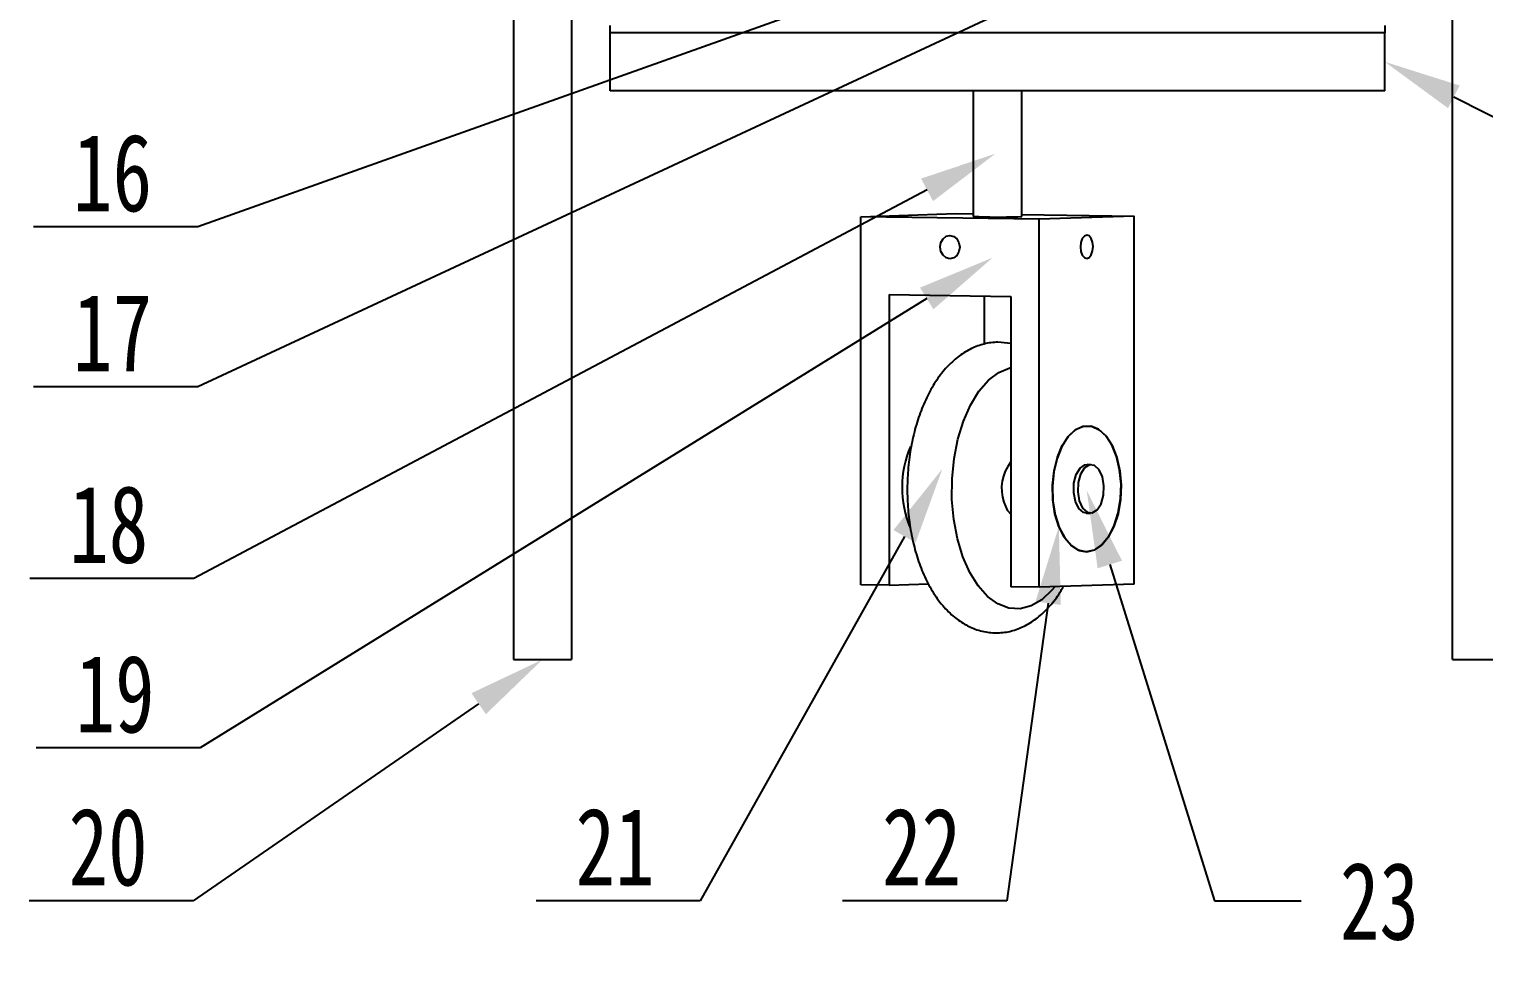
# Model space of a CAD drawing. Header units: millimetres. Extents: x 0 to 420, y 0 to 297.
# Drawn here: x 263.2 to 338.4, y 163.7 to 211.9 of the extents above; entities that cross this region are included whole.
import ezdxf
from ezdxf import colors
from ezdxf.entities.mleader import LeaderData, LeaderLine
from ezdxf.math import Vec2, Vec3

# ---------------------------------------------------------------- set-up
doc = ezdxf.new("R2010")
doc.units = ezdxf.units.MM
doc.styles.get("Standard").update_dxf_attribs({"font": 'hyswlongfangsong.ttf'})

msp = doc.modelspace()

# ---------------------------------------------------------------- linework, layer by layer
at = {"color": 7, "linetype": 'Continuous', "lineweight": 25}
for p, q in [((288.252, 265.509), (288.252, 179.379)), ((291.252, 265.509), (291.252, 179.379)), ((336.752, 197.109), (336.752, 265.509)), ((293.252, 211.739), (293.252, 212.114)), ((333.252, 212.113), (333.252, 211.739)), ((293.252, 208.739), (293.252, 211.739)), ((333.252, 211.739), (293.252, 211.739)), ((333.252, 208.739), (333.252, 211.739)), ((333.252, 208.739), (293.252, 208.739)), ((312.002, 208.739), (312.002, 202.258)), ((314.502, 202.258), (314.502, 208.739)), ((306.188, 202.241), (311.095, 202.405)), ((306.188, 183.246), (306.188, 202.241)), ((315.41, 202.11), (306.188, 202.241)), ((311.095, 202.405), (312.002, 202.393)), ((314.502, 202.357), (320.316, 202.275)), ((320.316, 202.275), (315.41, 202.11)), ((315.41, 183.115), (315.41, 202.11)), ((320.316, 183.279), (320.316, 202.275)), ((307.655, 198.221), (307.655, 183.225)), ((307.655, 198.221), (313.943, 198.132)), ((312.562, 198.152), (312.562, 195.668)), ((313.943, 198.132), (313.943, 183.136)), ((336.752, 179.379), (336.752, 197.109)), ((318.09, 189.443), (317.881, 189.446)), ((317.845, 186.946), (318.055, 186.943)), ((307.655, 183.225), (306.188, 183.246)), ((307.655, 183.225), (309.687, 183.293)), ((315.41, 183.115), (313.943, 183.136)), ((320.316, 183.279), (315.41, 183.115)), ((288.252, 179.379), (291.252, 179.379)), ((336.752, 179.379), (339.752, 179.379))]:
    msp.add_line(p, q, dxfattribs=at)
at = {"color": 7, "linetype": 'Continuous', "lineweight": 25, "flags": 128}
for points in [[(314.3, 202.243), (314.481, 202.253), (314.502, 202.258)], [(310.799, 200.076), (310.607, 200.125), (310.443, 200.257), (310.334, 200.453), (310.296, 200.683), (310.334, 200.912), (310.443, 201.105), (310.607, 201.233), (310.799, 201.276), (310.991, 201.227), (311.155, 201.095), (311.264, 200.899), (311.302, 200.669), (311.264, 200.44), (311.155, 200.247), (310.991, 200.119), (310.799, 200.076)], [(317.863, 200.093), (317.988, 200.143), (318.094, 200.276), (318.165, 200.473), (318.19, 200.704), (318.165, 200.933), (318.094, 201.125), (317.988, 201.251), (317.863, 201.293), (317.738, 201.243), (317.632, 201.109), (317.561, 200.912), (317.536, 200.682), (317.561, 200.453), (317.632, 200.261), (317.738, 200.134), (317.863, 200.093)], [(316.215, 183.142), (316.064, 182.96), (315.546, 182.473), (314.993, 182.151), (314.419, 182.006), (313.842, 182.039), (313.278, 182.252), (312.743, 182.636), (312.253, 183.183), (311.822, 183.874), (311.463, 184.692), (311.185, 185.612), (310.996, 186.607), (310.903, 187.65), (310.907, 188.71), (311.009, 189.757), (311.206, 190.76), (311.492, 191.691), (311.858, 192.522), (312.295, 193.231), (312.79, 193.797), (313.327, 194.202), (313.893, 194.437), (313.943, 194.448)], [(317.863, 184.947), (318.272, 185.048), (318.658, 185.319), (319.002, 185.745), (319.284, 186.303), (319.49, 186.963), (319.608, 187.69), (319.632, 188.444), (319.56, 189.185), (319.398, 189.872), (319.152, 190.469), (318.837, 190.943), (318.469, 191.269), (318.069, 191.43), (317.657, 191.416), (317.257, 191.229), (316.889, 190.878), (316.574, 190.382), (316.329, 189.769), (316.166, 189.071), (316.094, 188.325), (316.118, 187.573), (316.236, 186.854), (316.442, 186.208), (316.724, 185.669), (317.068, 185.266), (317.454, 185.021), (317.863, 184.947)], [(317.422, 185.034), (317.038, 185.292), (316.699, 185.707), (316.422, 186.256), (316.223, 186.91), (316.113, 187.633), (316.096, 188.386), (316.175, 189.129), (316.345, 189.822), (316.597, 190.427), (316.917, 190.912), (317.288, 191.25), (317.69, 191.424), (318.102, 191.423), (318.5, 191.249), (318.864, 190.91), (319.174, 190.425), (319.414, 189.82), (319.57, 189.127), (319.634, 188.384), (319.602, 187.63), (319.477, 186.908), (319.264, 186.254), (318.976, 185.706), (318.629, 185.291), (318.239, 185.033), (317.83, 184.946), (317.422, 185.034)], [(317.845, 186.946), (317.694, 186.98), (317.454, 187.183), (317.276, 187.54), (317.188, 187.997), (317.203, 188.485), (317.318, 188.928), (317.516, 189.26), (317.767, 189.43), (317.881, 189.446)], [(318.4, 187.108), (318.604, 187.428), (318.727, 187.865), (318.75, 188.352), (318.67, 188.814), (318.499, 189.182), (318.263, 189.399), (317.998, 189.433), (317.745, 189.278), (317.541, 188.957), (317.418, 188.521), (317.395, 188.034), (317.475, 187.572), (317.646, 187.204), (317.882, 186.987), (318.147, 186.953), (318.4, 187.108)], [(313.583, 187.501), (313.761, 187.101), (313.943, 186.886)]]:
    msp.add_lwpolyline(points, dxfattribs=at)
at = {"color": 7, "linetype": 'Continuous', "lineweight": 25}
for centre, radius, start, end in [((313.329, 229.758), 27.532, 267.23781, 272.02134), ((313.649, 188.259), 5.324, 156.44541, 202.90541), ((315.653, 188.216), 2.19, 141.35994, 199.05051)]:
    msp.add_arc(centre, radius, start, end, dxfattribs=at)
msp.add_open_spline([(313.943, 195.692), (313.718, 195.726), (313.261, 195.794), (312.567, 195.694), (311.9, 195.456), (311.274, 195.076), (310.692, 194.561), (310.16, 193.911), (309.689, 193.132), (309.292, 192.244), (308.978, 191.271), (308.754, 190.238), (308.62, 189.167), (308.58, 188.08), (308.632, 186.996), (308.776, 185.937), (309.013, 184.921), (309.34, 183.968), (309.759, 183.096), (310.268, 182.325), (310.843, 181.704), (311.459, 181.242), (312.114, 180.924), (312.815, 180.756), (313.537, 180.754), (314.228, 180.911), (314.878, 181.213), (315.486, 181.649), (316.043, 182.228), (316.435, 182.738), (316.615, 183.084), (316.652, 183.156)], degree=3, knots=[0, 0, 0, 0, 0.0316, 0.064156, 0.096479, 0.129428, 0.163717, 0.199569, 0.236611, 0.274181, 0.311694, 0.34902, 0.386182, 0.423258, 0.460342, 0.497514, 0.53487, 0.572523, 0.610566, 0.649018, 0.687553, 0.721035, 0.753102, 0.787546, 0.82058, 0.852978, 0.885458, 0.918917, 0.953884, 0.99032, 1, 1, 1, 1], dxfattribs=at)

# ---------------------------------------------------------------- leaders
ml = msp.add_multileader_mtext('Standard')
ml.set_content('3', color=256, style='STANDARD')
ml.set_leader_properties()
ml.build(insert=Vec2(0, 0))
ml.multileader.update_dxf_attribs({"text_right_attachment_type": 6, "dogleg_length": 0.36})
ctx = ml.context
ctx.base_point, ctx.plane_origin = Vec3(362.232, 205.836), Vec3(330.67, 218.448)
ctx.right_attachment = 6
notes = []
notes.append((ctx, [(0, (1, 1, 0), (361.872, 205.836), (1, 0), 0.36, [(0, [(330.67, 218.448)], 0, [])])]))
ctx.mtext.insert, ctx.mtext.flow_direction = Vec3(364.232, 207.836), 5
ml = msp.add_multileader_mtext('Standard')
ml.set_content('16', color=256, style='STANDARD')
ml.set_leader_properties()
ml.build(insert=Vec2(0, 0))
ml.multileader.update_dxf_attribs({"text_right_attachment_type": 6, "dogleg_length": 0.36})
ctx = ml.context
ctx.base_point, ctx.plane_origin = Vec3(264.468, 204.521), Vec3(314.352, 216.817)
ctx.right_attachment, ctx.text_align_type = 6, 2
notes.append((ctx, [(0, (1, 1, 0), (271.956, 201.721), (-1, 0), 0.36, [(0, [(314.352, 216.817)], 0, [])])]))
ctx.mtext.insert, ctx.mtext.alignment, ctx.mtext.flow_direction = Vec3(269.596, 206.521), 3, 5
ml = msp.add_multileader_mtext('Standard')
ml.set_content('17', color=256, style='STANDARD')
ml.set_leader_properties()
ml.build(insert=Vec2(0, 0))
ml.multileader.update_dxf_attribs({"text_right_attachment_type": 6, "dogleg_length": 0.36})
ctx = ml.context
ctx.base_point, ctx.plane_origin = Vec3(264.34, 196.269), Vec3(320.013, 215.839)
ctx.right_attachment, ctx.text_align_type = 6, 2
notes.append((ctx, [(0, (1, 1, 0), (271.956, 193.469), (-1, 0), 0.36, [(0, [(320.013, 215.839)], 0, [])])]))
ctx.mtext.insert, ctx.mtext.alignment, ctx.mtext.flow_direction = Vec3(269.596, 198.269), 3, 5
ml = msp.add_multileader_mtext('Standard')
ml.set_content('2', color=256, style='STANDARD')
ml.set_leader_properties()
ml.build(insert=Vec2(0, 0))
ml.multileader.update_dxf_attribs({"text_right_attachment_type": 6, "dogleg_length": 0.36})
ctx = ml.context
ctx.base_point, ctx.plane_origin = Vec3(362.151, 195.757), Vec3(333.252, 210.239)
ctx.right_attachment = 6
notes.append((ctx, [(0, (1, 1, 0), (361.791, 195.757), (1, 0), 0.36, [(0, [(333.252, 210.239)], 0, [])])]))
ctx.mtext.insert, ctx.mtext.flow_direction = Vec3(364.151, 197.757), 5
ml = msp.add_multileader_mtext('Standard')
ml.set_content('18', color=256, style='STANDARD')
ml.set_leader_properties()
ml.build(insert=Vec2(0, 0))
ml.multileader.update_dxf_attribs({"text_right_attachment_type": 6, "dogleg_length": 0.36})
ctx = ml.context
ctx.base_point, ctx.plane_origin = Vec3(264.261, 186.374), Vec3(313.151, 205.499)
ctx.right_attachment, ctx.text_align_type = 6, 2
notes.append((ctx, [(0, (1, 1, 0), (271.759, 183.574), (-1, 0), 0.36, [(0, [(313.151, 205.499)], 0, [])])]))
ctx.mtext.insert, ctx.mtext.alignment, ctx.mtext.flow_direction = Vec3(269.399, 188.374), 3, 5
ml = msp.add_multileader_mtext('Standard')
ml.set_content('19', color=256, style='STANDARD')
ml.set_leader_properties()
ml.build(insert=Vec2(0, 0))
ml.multileader.update_dxf_attribs({"text_right_attachment_type": 6, "dogleg_length": 0.36})
ctx = ml.context
ctx.base_point, ctx.plane_origin = Vec3(264.585, 177.624), Vec3(313, 200.125)
ctx.right_attachment, ctx.text_align_type = 6, 2
notes.append((ctx, [(0, (1, 1, 0), (272.084, 174.824), (-1, 0), 0.36, [(0, [(313, 200.125)], 0, [])])]))
ctx.mtext.insert, ctx.mtext.alignment, ctx.mtext.flow_direction = Vec3(269.724, 179.624), 3, 5
ml = msp.add_multileader_mtext('Standard')
ml.set_content('21', color=256, style='STANDARD')
ml.set_leader_properties()
ml.build(insert=Vec2(0, 0))
ml.multileader.update_dxf_attribs({"text_right_attachment_type": 6, "dogleg_length": 0.36})
ctx = ml.context
ctx.base_point, ctx.plane_origin = Vec3(290.752, 169.724), Vec3(310.409, 189.233)
ctx.right_attachment, ctx.text_align_type = 6, 2
notes.append((ctx, [(0, (1, 1, 0), (297.904, 166.924), (-1, 0), 0.36, [(0, [(310.409, 189.233)], 0, [])])]))
ctx.mtext.insert, ctx.mtext.alignment, ctx.mtext.flow_direction = Vec3(295.544, 171.724), 3, 5
ml = msp.add_multileader_mtext('Standard')
ml.set_content('23', color=256, style='STANDARD')
ml.set_leader_properties()
ml.build(insert=Vec2(0, 0))
ml.multileader.update_dxf_attribs({"text_right_attachment_type": 6, "dogleg_length": 0.36})
ctx = ml.context
ctx.base_point, ctx.plane_origin = Vec3(328.933, 166.924), Vec3(317.862, 188.108)
ctx.right_attachment = 6
notes.append((ctx, [(0, (1, 1, 0), (324.468, 166.924), (1, 0), 4.466, [(0, [(317.862, 188.108)], 0, [])])]))
ctx.mtext.insert, ctx.mtext.flow_direction = Vec3(330.933, 168.924), 5
ml = msp.add_multileader_mtext('Standard')
ml.set_content('22', color=256, style='STANDARD')
ml.set_leader_properties()
ml.build(insert=Vec2(0, 0))
ml.multileader.update_dxf_attribs({"text_right_attachment_type": 6, "dogleg_length": 0.36})
ctx = ml.context
ctx.base_point, ctx.plane_origin = Vec3(305.99, 169.724), Vec3(316.422, 186.256)
ctx.right_attachment, ctx.text_align_type = 6, 2
notes.append((ctx, [(0, (1, 1, 0), (313.735, 166.924), (-1, 0), 0.36, [(0, [(316.422, 186.256)], 0, [])])]))
ctx.mtext.insert, ctx.mtext.alignment, ctx.mtext.flow_direction = Vec3(311.375, 171.724), 3, 5
ml = msp.add_multileader_mtext('Standard')
ml.set_content('20', color=256, style='STANDARD')
ml.set_leader_properties()
ml.build(insert=Vec2(0, 0))
ml.multileader.update_dxf_attribs({"text_right_attachment_type": 6, "dogleg_length": 0.36})
ctx = ml.context
ctx.base_point, ctx.plane_origin = Vec3(263.918, 169.724), Vec3(289.752, 179.379)
ctx.right_attachment, ctx.text_align_type = 6, 2
notes.append((ctx, [(0, (1, 1, 0), (271.724, 166.924), (-1, 0), 0.36, [(0, [(289.752, 179.379)], 0, [])])]))
ctx.mtext.insert, ctx.mtext.alignment, ctx.mtext.flow_direction = Vec3(269.364, 171.724), 3, 5
for ctx, leaders in notes:
    for number, flags, end, landing, length, lines in leaders:
        leader = LeaderData()
        leader.index, (leader.has_last_leader_line, leader.has_dogleg_vector, leader.attachment_direction) = number, flags
        leader.last_leader_point, leader.dogleg_vector, leader.dogleg_length = Vec3(end), Vec3(landing), length
        for number, points, colour, breaks in lines:
            line = LeaderLine()
            line.index, line.vertices, line.color, line.breaks = number, Vec3.list(points), colors.encode_raw_color(colour), breaks
            leader.lines.append(line)
        ctx.leaders.append(leader)

doc.saveas('drawing.dxf')
